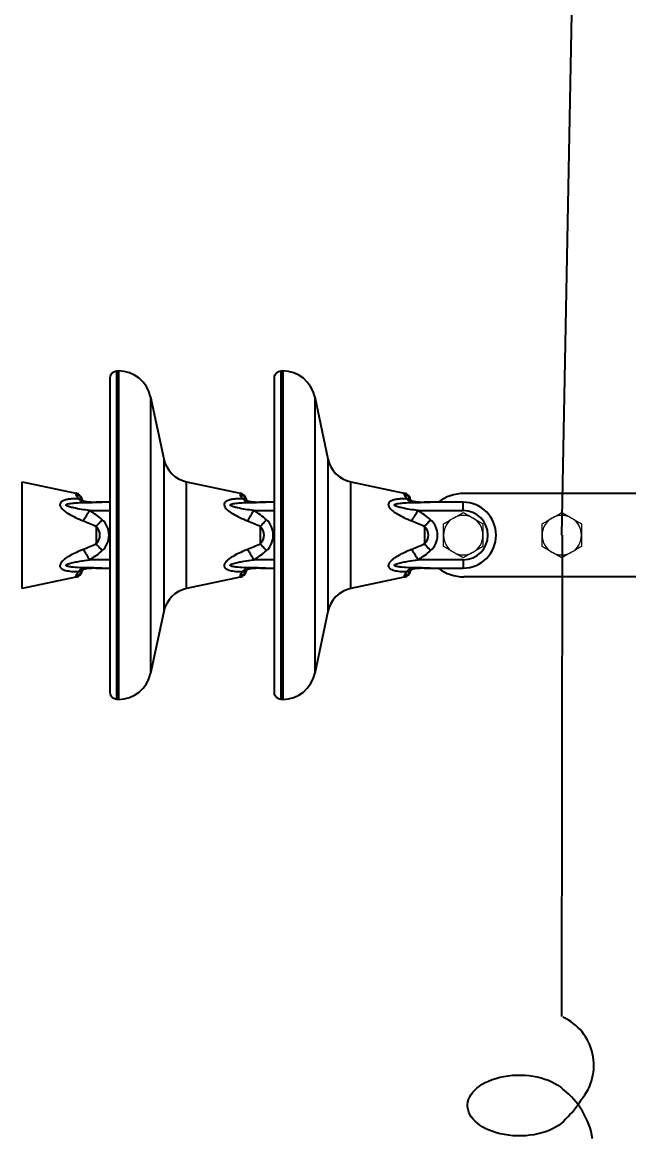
# Model space of a CAD drawing. Header units: millimetres. Extents: x -37020 to 35906, y -101 to 52234.
# Drawn here: x -52.318 to -51.948, y 399.594 to 400.274 of the extents above; entities that cross this region are included whole.
import ezdxf

# ---------------------------------------------------------------- set-up
doc = ezdxf.new("R2010")
doc.units = ezdxf.units.MM
doc.header["$PDMODE"] = 35
doc.header["$PDSIZE"] = 1
for name, color, linetype in [('GE-Cotas', 1, 'Continuous'), ('M0_EQUIPOS', 2, 'Continuous'), ('M2_PLBULONES', 2, 'Continuous')]:
    doc.layers.add(name, color=color, linetype=linetype)
doc.styles.add('Romans', font='romans.shx', dxfattribs={"width": 0.8})
doc.dimstyles.new('COTAS GENERAL', dxfattribs={"dimscale": 0.1, "dimtxt": 2.5, "dimasz": 2.5, "dimexe": 1, "dimexo": 1, "dimgap": 1.25, "dimtad": 1, "dimzin": 1, "dimdsep": 46, "dimtxsty": 'Romans', "dimcen": 1, "dimclrd": 2, "dimclre": 1, "dimclrt": 3, "dimaunit": 1, "dimadec": 3, "dimazin": 0, "dimtfac": 1, "dimtix": 1, "dimtmove": 0, "dimatfit": 0, "dimfxl": 1, "dimtolj": 1, "dimarcsym": 0})

# ---------------------------------------------------------------- blocks, each defined once
blk = doc.blocks.new('*D317')
at = {"layer": 'Defpoints', "color": 0, "transparency": 16777216}
for p in [(-55.75341, 400.21937), (-56.81508, 399.96187), (-51.29363, 394.16212)]:
    blk.add_point(p, dxfattribs=at)
at = {"layer": 'GE-Cotas', "color": 1, "lineweight": -2, "transparency": 16777216}
for p, q in [((-56.15341, 399.96187), (-55.95341, 400.21937)), ((-55.95341, 400.21937), (-54.98585, 400.21937)), ((-56.76508, 399.96187), (-56.15341, 399.96187))]:
    blk.add_line(p, q, dxfattribs=at)
at = {"layer": 'GE-Cotas', "color": 3, "linetype": 'Continuous', "transparency": 16777216, "insert": (-55.33838, 400.34437), "char_height": 0.125, "attachment_point": 5, "style": 'Romans'}
blk.add_mtext('\\A1;{\\Fsimplex|c0;+ ~}5800', dxfattribs=at)

msp = doc.modelspace()

# ---------------------------------------------------------------- linework, layer by layer
at = {"color": 4}
for p, q in [((-51.98898, 399.96187), (-51.98044, 400.40501)), ((-51.98898, 399.66865), (-51.98858, 399.96187))]:
    msp.add_line(p, q, dxfattribs=at)
for centre, radius, start, end in [((-52.00178, 399.63899), 0.03232, 319.5911, 65.48469), ((-52.00178, 399.63899), 0.03232, 319.5911, 65.48469), ((-52.01843, 399.58589), 0.04898, 9.93702, 51.79651), ((-52.01843, 399.58589), 0.04898, 9.93702, 51.79651), ((-52.02618, 399.64786), 0.05737, 313.52151, 328.67628), ((-52.02618, 399.64786), 0.05737, 313.52151, 328.67628)]:
    msp.add_arc(centre, radius, start, end, dxfattribs=at)
at = {"color": 4, "extrusion": (0, 0, -1)}
msp.add_ellipse((-52.01485, 399.61455), major_axis=(-0.0315, 0), ratio=0.588298, start_param=3.605341, end_param=8.865977, dxfattribs=at)
msp.add_ellipse((-52.01485, 399.61455), major_axis=(-0.0315, 0), ratio=0.588298, start_param=3.605341, end_param=8.865977, dxfattribs=at)
at = {"layer": 'M0_EQUIPOS', "color": 1}
for p, q in [((-52.2599, 400.06187), (-52.25898, 400.06187)), ((-52.25898, 400.06187), (-52.25898, 399.86187)), ((-52.1599, 400.06187), (-52.15898, 400.06187)), ((-52.15898, 400.06187), (-52.15898, 399.86187)), ((-52.23941, 400.04602), (-52.2314, 400.0083)), ((-52.23941, 400.04602), (-52.23941, 399.87771)), ((-52.13941, 400.04602), (-52.1314, 400.0083)), ((-52.13941, 400.04602), (-52.13941, 399.87771)), ((-52.2314, 400.0083), (-52.2314, 399.91543)), ((-52.1314, 400.0083), (-52.1314, 399.91543)), ((-52.31754, 399.99443), (-52.28493, 399.98749)), ((-52.31754, 399.9293), (-52.31754, 399.99443)), ((-52.21754, 399.99443), (-52.18493, 399.98749)), ((-52.21754, 399.9293), (-52.21754, 399.99443)), ((-52.11754, 399.99443), (-52.08493, 399.98749)), ((-52.11754, 399.9293), (-52.11754, 399.99443)), ((-52.28493, 399.98749), (-52.28493, 399.98688)), ((-52.18493, 399.98749), (-52.18493, 399.98688)), ((-52.08493, 399.98749), (-52.08493, 399.98688)), ((-51.81515, 399.98727), (-52.04858, 399.98727)), ((-52.27658, 399.97687), (-52.26398, 399.97687)), ((-52.27573, 399.98208), (-52.27355, 399.98198)), ((-52.27573, 399.98208), (-52.27573, 399.98203)), ((-52.27573, 399.98203), (-52.27355, 399.98196)), ((-52.27572, 399.98209), (-52.27355, 399.98198)), ((-52.27355, 399.98197), (-52.27355, 399.98196)), ((-52.27355, 399.98196), (-52.26916, 399.98187)), ((-52.27354, 399.98198), (-52.27269, 399.98194)), ((-52.26398, 399.98187), (-52.27271, 399.98187)), ((-52.17658, 399.97687), (-52.16398, 399.97687)), ((-52.17573, 399.98208), (-52.17355, 399.98198)), ((-52.17573, 399.98208), (-52.17573, 399.98203)), ((-52.17573, 399.98203), (-52.17355, 399.98196)), ((-52.17572, 399.98209), (-52.17355, 399.98198)), ((-52.17355, 399.98197), (-52.17355, 399.98196)), ((-52.17355, 399.98196), (-52.16916, 399.98187)), ((-52.17354, 399.98198), (-52.17269, 399.98194)), ((-52.16398, 399.98187), (-52.17271, 399.98187)), ((-52.07658, 399.97687), (-52.04898, 399.97687)), ((-52.07573, 399.98208), (-52.07355, 399.98198)), ((-52.07573, 399.98208), (-52.07573, 399.98203)), ((-52.07573, 399.98203), (-52.07355, 399.98196)), ((-52.07572, 399.98209), (-52.07355, 399.98198)), ((-52.07355, 399.98198), (-52.07269, 399.98194)), ((-52.07355, 399.98197), (-52.07355, 399.98196)), ((-52.07355, 399.98196), (-52.06916, 399.98187)), ((-52.07328, 399.98197), (-52.06962, 399.98187)), ((-52.04898, 399.98187), (-52.07271, 399.98187)), ((-52.04898, 399.97687), (-52.04898, 399.98187)), ((-52.2726, 399.9672), (-52.2726, 399.95654)), ((-52.1726, 399.9672), (-52.1726, 399.95654)), ((-52.0726, 399.9672), (-52.0726, 399.95654)), ((-52.26398, 399.94687), (-52.27658, 399.94687)), ((-52.16398, 399.94687), (-52.17658, 399.94687)), ((-52.04898, 399.94687), (-52.07658, 399.94687)), ((-52.04898, 399.94687), (-52.04898, 399.94187)), ((-52.28493, 399.93624), (-52.31754, 399.9293)), ((-52.28493, 399.93685), (-52.28493, 399.93624)), ((-52.27355, 399.94178), (-52.27573, 399.9417)), ((-52.27573, 399.9417), (-52.27573, 399.94166)), ((-52.26916, 399.94187), (-52.27355, 399.94178)), ((-52.27355, 399.94178), (-52.27355, 399.94176)), ((-52.27271, 399.94187), (-52.26398, 399.94187)), ((-52.18493, 399.93624), (-52.21754, 399.9293)), ((-52.18493, 399.93685), (-52.18493, 399.93624)), ((-52.17355, 399.94178), (-52.17573, 399.9417)), ((-52.17573, 399.9417), (-52.17573, 399.94166)), ((-52.16916, 399.94187), (-52.17355, 399.94178)), ((-52.17355, 399.94178), (-52.17355, 399.94176)), ((-52.17271, 399.94187), (-52.16398, 399.94187)), ((-52.08493, 399.93624), (-52.11754, 399.9293)), ((-52.08493, 399.93685), (-52.08493, 399.93624)), ((-52.07355, 399.94178), (-52.07573, 399.9417)), ((-52.07573, 399.9417), (-52.07573, 399.94166)), ((-52.06916, 399.94187), (-52.07355, 399.94178)), ((-52.07355, 399.94178), (-52.07355, 399.94176)), ((-52.07271, 399.94187), (-52.04898, 399.94187)), ((-51.81515, 399.93647), (-52.04858, 399.93647)), ((-52.2314, 399.91543), (-52.23941, 399.87771)), ((-52.1314, 399.91543), (-52.13941, 399.87771)), ((-52.25898, 399.86187), (-52.2599, 399.86187)), ((-52.15898, 399.86187), (-52.1599, 399.86187))]:
    msp.add_line(p, q, dxfattribs=at)
at = {"layer": 'M0_EQUIPOS', "color": 1, "flags": 128}
for points in [[(-52.28033, 399.97062), (-52.27989, 399.97136), (-52.27943, 399.97212), (-52.27897, 399.97289), (-52.2785, 399.97367), (-52.27803, 399.97446), (-52.27755, 399.97526), (-52.27707, 399.97606), (-52.27658, 399.97687)], [(-52.18033, 399.97062), (-52.17989, 399.97136), (-52.17943, 399.97212), (-52.17897, 399.97289), (-52.1785, 399.97367), (-52.17803, 399.97446), (-52.17755, 399.97526), (-52.17707, 399.97606), (-52.17658, 399.97687)], [(-52.08033, 399.97062), (-52.07989, 399.97136), (-52.07943, 399.97212), (-52.07897, 399.97289), (-52.0785, 399.97367), (-52.07802, 399.97446), (-52.07755, 399.97526), (-52.07707, 399.97606), (-52.07658, 399.97687)], [(-52.2726, 399.9672), (-52.27214, 399.96769), (-52.27168, 399.9682), (-52.27121, 399.9687), (-52.27074, 399.96921), (-52.27027, 399.96973), (-52.2698, 399.97024), (-52.26932, 399.97076), (-52.26885, 399.97128)], [(-52.1726, 399.9672), (-52.17214, 399.96769), (-52.17168, 399.9682), (-52.17121, 399.9687), (-52.17074, 399.96921), (-52.17027, 399.96973), (-52.1698, 399.97024), (-52.16932, 399.97076), (-52.16885, 399.97128)], [(-52.0726, 399.9672), (-52.07214, 399.96769), (-52.07168, 399.9682), (-52.07121, 399.9687), (-52.07074, 399.96921), (-52.07027, 399.96973), (-52.0698, 399.97024), (-52.06932, 399.97076), (-52.06885, 399.97128)], [(-52.2726, 399.95654), (-52.27214, 399.95604), (-52.27168, 399.95554), (-52.27121, 399.95503), (-52.27074, 399.95452), (-52.27027, 399.95401), (-52.2698, 399.95349), (-52.26932, 399.95297), (-52.26885, 399.95246)], [(-52.1726, 399.95654), (-52.17214, 399.95604), (-52.17168, 399.95554), (-52.17121, 399.95503), (-52.17074, 399.95452), (-52.17027, 399.95401), (-52.1698, 399.95349), (-52.16932, 399.95297), (-52.16885, 399.95246)], [(-52.0726, 399.95654), (-52.07214, 399.95604), (-52.07168, 399.95554), (-52.07121, 399.95503), (-52.07074, 399.95452), (-52.07027, 399.95401), (-52.0698, 399.95349), (-52.06932, 399.95297), (-52.06885, 399.95246)], [(-52.28033, 399.95312), (-52.27989, 399.95237), (-52.27943, 399.95162), (-52.27897, 399.95084), (-52.2785, 399.95006), (-52.27803, 399.94927), (-52.27755, 399.94847), (-52.27707, 399.94767), (-52.27658, 399.94687)], [(-52.18033, 399.95312), (-52.17989, 399.95237), (-52.17943, 399.95162), (-52.17897, 399.95084), (-52.1785, 399.95006), (-52.17803, 399.94927), (-52.17755, 399.94847), (-52.17707, 399.94767), (-52.17658, 399.94687)], [(-52.08033, 399.95312), (-52.07989, 399.95237), (-52.07943, 399.95162), (-52.07897, 399.95084), (-52.0785, 399.95006), (-52.07802, 399.94927), (-52.07755, 399.94847), (-52.07707, 399.94767), (-52.07658, 399.94687)]]:
    msp.add_lwpolyline(points, dxfattribs=at)
at = {"layer": 'M0_EQUIPOS', "color": 1}
for centre, radius, start, end in [((-52.25898, 400.04187), 0.02, 11.98678, 90), ((-52.15898, 400.04187), 0.02, 11.98678, 90), ((-52.2138, 400.01204), 0.018, 191.98678, 257.98441), ((-52.1138, 400.01204), 0.018, 191.98678, 257.98441), ((-52.28598, 399.9826), 0.005, 11.5672, 77.98441), ((-52.28592, 399.98201), 0.00497, 22.85986, 78.54146), ((-52.28302, 399.9809), 0.00318, 43.51267, 96.99366), ((-52.18598, 399.9826), 0.005, 11.5672, 77.98441), ((-52.18592, 399.98201), 0.00497, 22.85502, 78.5463), ((-52.18302, 399.9809), 0.00318, 43.51146, 96.98842), ((-52.08598, 399.9826), 0.005, 11.5672, 77.98441), ((-52.08592, 399.98201), 0.00497, 22.85251, 78.54135), ((-52.08302, 399.9809), 0.00318, 43.5041, 96.99579), ((-52.04858, 399.96187), 0.0254, 90, 128.05666), ((-52.27272, 399.98581), 0.00395, 257.89461, 270.13496), ((-52.17272, 399.98581), 0.00394, 257.88564, 270.13716), ((-52.07272, 399.98581), 0.00394, 257.88564, 270.13716), ((-52.04898, 399.96187), 0.02, 270, 90), ((-52.04898, 399.96187), 0.015, 270, 90), ((-52.27749, 399.96187), 0.01278, 312.56249, 47.43751), ((-52.17749, 399.96187), 0.01278, 312.56249, 47.43751), ((-52.07749, 399.96187), 0.01278, 312.56249, 47.43751), ((-52.27749, 399.96187), 0.00724, 312.56249, 47.43751), ((-52.17749, 399.96187), 0.00724, 312.56249, 47.43751), ((-52.07749, 399.96187), 0.00724, 312.56249, 47.43751), ((-52.28598, 399.94113), 0.005, 282.01559, 347.66186), ((-52.28592, 399.94172), 0.00497, 281.43523, 337.73844), ((-52.28302, 399.94283), 0.00318, 262.94325, 316.46841), ((-52.2727, 399.93777), 0.0041, 90.09155, 101.87887), ((-52.18598, 399.94113), 0.005, 282.01559, 347.66186), ((-52.18592, 399.94172), 0.00497, 281.44375, 337.72249), ((-52.18302, 399.94283), 0.00318, 262.94846, 316.46964), ((-52.1727, 399.93778), 0.00409, 90.08939, 101.88781), ((-52.08598, 399.94113), 0.005, 282.01559, 347.66186), ((-52.08592, 399.94172), 0.00497, 281.44869, 337.72498), ((-52.08302, 399.94283), 0.00318, 262.94111, 316.47699), ((-52.0727, 399.93778), 0.00409, 90.08939, 101.88781), ((-52.04858, 399.96187), 0.0254, 231.94334, 270), ((-52.2138, 399.9117), 0.018, 102.01559, 168.01322), ((-52.1138, 399.9117), 0.018, 102.01559, 168.01322), ((-52.25898, 399.88187), 0.02, 270, 348.01322), ((-52.15898, 399.88187), 0.02, 270, 348.01322)]:
    msp.add_arc(centre, radius, start, end, dxfattribs=at)
for points, knots in [([(-52.26397, 400.05789), (-52.26391, 400.05837), (-52.26379, 400.05937), (-52.26304, 400.06048), (-52.26221, 400.06119), (-52.26125, 400.06172), (-52.26044, 400.06181), (-52.2599, 400.06187)], [0, 0, 0, 0, 0.225819, 0.480962, 0.61455, 0.747712, 1, 1, 1, 1]), ([(-52.2599, 399.96187), (-52.2599, 399.96514), (-52.2599, 399.97169), (-52.2599, 399.98141), (-52.2599, 399.99094), (-52.2599, 400.0002), (-52.2599, 400.00908), (-52.2599, 400.01751), (-52.2599, 400.02541), (-52.2599, 400.03269), (-52.2599, 400.03929), (-52.2599, 400.04515), (-52.2599, 400.0502), (-52.2599, 400.0544), (-52.2599, 400.05772), (-52.2599, 400.06009), (-52.2599, 400.06159), (-52.2599, 400.06178), (-52.2599, 400.06187)], [0, 0, 0, 0, 0.062501, 0.125002, 0.187502, 0.249998, 0.312502, 0.375001, 0.4375, 0.500002, 0.5625, 0.625, 0.687499, 0.75, 0.812501, 0.875, 0.9375, 1, 1, 1, 1]), ([(-52.16397, 400.05789), (-52.16391, 400.05837), (-52.16379, 400.05937), (-52.16304, 400.06048), (-52.16221, 400.06119), (-52.16125, 400.06172), (-52.16044, 400.06181), (-52.1599, 400.06187)], [0, 0, 0, 0, 0.225819, 0.480962, 0.61455, 0.747712, 1, 1, 1, 1]), ([(-52.1599, 399.96187), (-52.1599, 399.96514), (-52.1599, 399.97169), (-52.1599, 399.98141), (-52.1599, 399.99094), (-52.1599, 400.0002), (-52.1599, 400.00908), (-52.1599, 400.01751), (-52.1599, 400.02541), (-52.1599, 400.03269), (-52.1599, 400.03929), (-52.1599, 400.04515), (-52.1599, 400.0502), (-52.1599, 400.0544), (-52.1599, 400.05772), (-52.1599, 400.06009), (-52.1599, 400.06159), (-52.1599, 400.06178), (-52.1599, 400.06187)], [0, 0, 0, 0, 0.062501, 0.125002, 0.187502, 0.249998, 0.312502, 0.375001, 0.4375, 0.500002, 0.5625, 0.625, 0.687499, 0.75, 0.812501, 0.875, 0.9375, 1, 1, 1, 1]), ([(-52.26397, 399.86584), (-52.26397, 399.8659), (-52.26397, 399.86602), (-52.26398, 399.86677), (-52.26398, 399.86779), (-52.26398, 399.86898), (-52.26398, 399.87028), (-52.26398, 399.87168), (-52.26398, 399.87321), (-52.26398, 399.87486), (-52.26398, 399.87775), (-52.26398, 399.88235), (-52.26398, 399.8893), (-52.26398, 399.89727), (-52.26398, 399.90616), (-52.26398, 399.91583), (-52.26398, 399.92614), (-52.26398, 399.93696), (-52.26398, 399.94813), (-52.26398, 399.95949), (-52.26398, 399.97088), (-52.26398, 399.98215), (-52.26398, 399.99313), (-52.26398, 400.00367), (-52.26398, 400.01363), (-52.26398, 400.02209), (-52.26398, 400.02915), (-52.26398, 400.03497), (-52.26398, 400.04013), (-52.26398, 400.04384), (-52.26398, 400.04638), (-52.26398, 400.04817), (-52.26398, 400.05005), (-52.26398, 400.05192), (-52.26398, 400.05371), (-52.26398, 400.05531), (-52.26397, 400.05667), (-52.26397, 400.05767), (-52.26397, 400.05782), (-52.26397, 400.05789)], [0, 0, 0, 0, 0.024016, 0.045698, 0.06504, 0.082041, 0.096699, 0.11173, 0.125156, 0.138769, 0.152574, 0.190147, 0.227898, 0.26563, 0.303377, 0.341131, 0.378865, 0.416606, 0.454362, 0.492102, 0.529836, 0.567591, 0.60534, 0.64307, 0.680819, 0.718572, 0.746883, 0.77519, 0.803453, 0.830291, 0.842957, 0.855124, 0.86929, 0.88744, 0.904839, 0.924797, 0.947314, 0.972383, 1, 1, 1, 1]), ([(-52.16397, 399.86584), (-52.16397, 399.8659), (-52.16398, 399.86602), (-52.16397, 399.86677), (-52.16398, 399.86779), (-52.16398, 399.86898), (-52.16398, 399.87028), (-52.16398, 399.87168), (-52.16398, 399.87321), (-52.16398, 399.87486), (-52.16398, 399.87775), (-52.16398, 399.88235), (-52.16398, 399.8893), (-52.16398, 399.89727), (-52.16398, 399.90616), (-52.16398, 399.91583), (-52.16398, 399.92614), (-52.16398, 399.93696), (-52.16398, 399.94813), (-52.16398, 399.95949), (-52.16398, 399.97088), (-52.16398, 399.98215), (-52.16398, 399.99313), (-52.16398, 400.00367), (-52.16398, 400.01363), (-52.16398, 400.02209), (-52.16398, 400.02915), (-52.16398, 400.03497), (-52.16398, 400.04013), (-52.16398, 400.04384), (-52.16398, 400.04638), (-52.16398, 400.04817), (-52.16398, 400.05005), (-52.16398, 400.05192), (-52.16398, 400.05371), (-52.16398, 400.05531), (-52.16397, 400.05667), (-52.16398, 400.05767), (-52.16397, 400.05782), (-52.16397, 400.05789)], [0, 0, 0, 0, 0.024016, 0.045698, 0.06504, 0.082041, 0.096699, 0.11173, 0.125156, 0.138769, 0.152574, 0.190147, 0.227898, 0.26563, 0.303377, 0.341131, 0.378865, 0.416606, 0.454362, 0.492102, 0.529836, 0.567591, 0.60534, 0.64307, 0.680819, 0.718572, 0.746883, 0.77519, 0.803453, 0.830291, 0.842957, 0.855124, 0.86929, 0.88744, 0.904839, 0.924797, 0.947314, 0.972383, 1, 1, 1, 1]), ([(-52.28341, 399.98406), (-52.28479, 399.98404), (-52.28702, 399.98401), (-52.28995, 399.98366), (-52.29187, 399.98319), (-52.29325, 399.98257), (-52.29413, 399.98192), (-52.29456, 399.98121), (-52.29468, 399.98045), (-52.29457, 399.97978), (-52.29403, 399.97865), (-52.29322, 399.97774), (-52.29168, 399.97637), (-52.28918, 399.97465), (-52.28512, 399.97252), (-52.28193, 399.97125), (-52.28033, 399.97062)], [0, 0, 0, 0, 0.134133, 0.217003, 0.299606, 0.343771, 0.387728, 0.429919, 0.446772, 0.483543, 0.505145, 0.577859, 0.594538, 0.694985, 0.847275, 1, 1, 1, 1]), ([(-52.28493, 399.98688), (-52.28484, 399.98651), (-52.28468, 399.98583), (-52.2838, 399.98461), (-52.28341, 399.98406)], [0, 0, 0, 0, 0.547145, 1, 1, 1, 1]), ([(-52.28341, 399.98406), (-52.28305, 399.98372), (-52.28233, 399.98305), (-52.28044, 399.98242), (-52.27816, 399.98213), (-52.27652, 399.98206), (-52.27573, 399.98203)], [0, 0, 0, 0, 0.230049, 0.460726, 0.73656, 1, 1, 1, 1]), ([(-52.28139, 399.98392), (-52.28139, 399.98392), (-52.28141, 399.98395), (-52.2813, 399.98378), (-52.28107, 399.9835), (-52.28082, 399.98322), (-52.28071, 399.98309)], [0, 0, 0, 0, 0.07203, 0.366056, 0.713225, 1, 1, 1, 1]), ([(-52.18341, 399.98406), (-52.18479, 399.98404), (-52.18702, 399.98401), (-52.18995, 399.98366), (-52.19187, 399.98319), (-52.19325, 399.98257), (-52.19413, 399.98192), (-52.19456, 399.98121), (-52.19469, 399.98045), (-52.19457, 399.97978), (-52.19403, 399.97865), (-52.19322, 399.97774), (-52.19168, 399.97637), (-52.18918, 399.97465), (-52.18512, 399.97252), (-52.18193, 399.97125), (-52.18033, 399.97062)], [0, 0, 0, 0, 0.134143, 0.216999, 0.299612, 0.343776, 0.387732, 0.429922, 0.446774, 0.483547, 0.505143, 0.577856, 0.594535, 0.694979, 0.847278, 1, 1, 1, 1]), ([(-52.18493, 399.98688), (-52.18484, 399.98651), (-52.18468, 399.98583), (-52.1838, 399.98461), (-52.18341, 399.98406)], [0, 0, 0, 0, 0.547149, 1, 1, 1, 1]), ([(-52.18341, 399.98406), (-52.18305, 399.98372), (-52.18233, 399.98305), (-52.18044, 399.98242), (-52.17816, 399.98213), (-52.17652, 399.98206), (-52.17573, 399.98203)], [0, 0, 0, 0, 0.230026, 0.46071, 0.736552, 1, 1, 1, 1]), ([(-52.18139, 399.98392), (-52.18139, 399.98392), (-52.18141, 399.98395), (-52.1813, 399.98378), (-52.18107, 399.9835), (-52.18082, 399.98322), (-52.18071, 399.98309)], [0, 0, 0, 0, 0.072026, 0.366034, 0.713183, 1, 1, 1, 1]), ([(-52.08341, 399.98406), (-52.08479, 399.98404), (-52.08702, 399.98401), (-52.08995, 399.98366), (-52.09187, 399.98319), (-52.09325, 399.98257), (-52.09413, 399.98192), (-52.09456, 399.98121), (-52.09469, 399.98045), (-52.09457, 399.97978), (-52.09403, 399.97865), (-52.09322, 399.97774), (-52.09168, 399.97637), (-52.08918, 399.97465), (-52.08512, 399.97252), (-52.08193, 399.97125), (-52.08033, 399.97062)], [0, 0, 0, 0, 0.134131, 0.216999, 0.299612, 0.343776, 0.387732, 0.429923, 0.446775, 0.483548, 0.505144, 0.577857, 0.594546, 0.69499, 0.847278, 1, 1, 1, 1]), ([(-52.08493, 399.98688), (-52.08484, 399.98651), (-52.08468, 399.98583), (-52.0838, 399.98461), (-52.08341, 399.98406)], [0, 0, 0, 0, 0.547145, 1, 1, 1, 1]), ([(-52.08341, 399.98406), (-52.08305, 399.98372), (-52.08233, 399.98305), (-52.08044, 399.98242), (-52.07816, 399.98213), (-52.07652, 399.98206), (-52.07573, 399.98203)], [0, 0, 0, 0, 0.230014, 0.460686, 0.736514, 1, 1, 1, 1]), ([(-52.08139, 399.98392), (-52.08139, 399.98392), (-52.08141, 399.98395), (-52.0813, 399.98378), (-52.08107, 399.9835), (-52.08082, 399.98322), (-52.08071, 399.98309)], [0, 0, 0, 0, 0.072026, 0.366034, 0.713183, 1, 1, 1, 1]), ([(-52.27658, 399.97687), (-52.27824, 399.97709), (-52.28154, 399.97755), (-52.28565, 399.97827), (-52.28849, 399.97895), (-52.28985, 399.97941), (-52.29048, 399.97972), (-52.29076, 399.97994), (-52.29088, 399.9801), (-52.29091, 399.98025), (-52.29087, 399.98038), (-52.29072, 399.98055), (-52.29014, 399.98086), (-52.28838, 399.98125), (-52.2855, 399.98154), (-52.28005, 399.98183), (-52.27577, 399.98185), (-52.27271, 399.98187)], [0, 0, 0, 0, 0.146867, 0.294044, 0.367543, 0.404333, 0.422761, 0.430635, 0.43858, 0.443363, 0.448136, 0.454927, 0.467691, 0.512504, 0.620085, 0.728859, 1, 1, 1, 1]), ([(-52.28071, 399.9831), (-52.28069, 399.98307), (-52.28064, 399.98302), (-52.28038, 399.98285), (-52.27991, 399.98265), (-52.27916, 399.98244), (-52.27814, 399.98227), (-52.27696, 399.98215), (-52.27613, 399.9821), (-52.27572, 399.98208)], [0, 0, 0, 0, 0.157037, 0.29241, 0.409975, 0.539982, 0.685554, 0.845059, 1, 1, 1, 1]), ([(-52.26885, 399.97128), (-52.27006, 399.9723), (-52.2725, 399.97435), (-52.27522, 399.97603), (-52.27658, 399.97687)], [0, 0, 0, 0, 0.497098, 1, 1, 1, 1]), ([(-52.17658, 399.97687), (-52.17824, 399.97709), (-52.18154, 399.97755), (-52.18565, 399.97827), (-52.18849, 399.97895), (-52.18985, 399.97941), (-52.19048, 399.97972), (-52.19076, 399.97994), (-52.19088, 399.9801), (-52.19091, 399.98025), (-52.19087, 399.98038), (-52.19072, 399.98055), (-52.19014, 399.98086), (-52.18838, 399.98125), (-52.1855, 399.98154), (-52.18005, 399.98183), (-52.17577, 399.98185), (-52.17271, 399.98187)], [0, 0, 0, 0, 0.146869, 0.294047, 0.367547, 0.404338, 0.422754, 0.430628, 0.438573, 0.443358, 0.448131, 0.454922, 0.467687, 0.512513, 0.620081, 0.728856, 1, 1, 1, 1]), ([(-52.18071, 399.9831), (-52.18069, 399.98307), (-52.18064, 399.98302), (-52.18038, 399.98285), (-52.17991, 399.98265), (-52.17916, 399.98244), (-52.17814, 399.98227), (-52.17696, 399.98215), (-52.17613, 399.9821), (-52.17572, 399.98208)], [0, 0, 0, 0, 0.157038, 0.292413, 0.409979, 0.54003, 0.685551, 0.845058, 1, 1, 1, 1]), ([(-52.16885, 399.97128), (-52.17006, 399.9723), (-52.1725, 399.97435), (-52.17522, 399.97603), (-52.17658, 399.97687)], [0, 0, 0, 0, 0.497098, 1, 1, 1, 1]), ([(-52.07658, 399.97687), (-52.07824, 399.97709), (-52.08154, 399.97755), (-52.08565, 399.97827), (-52.08849, 399.97895), (-52.08985, 399.97941), (-52.09048, 399.97972), (-52.09076, 399.97994), (-52.09088, 399.9801), (-52.09091, 399.98025), (-52.09087, 399.98038), (-52.09072, 399.98055), (-52.09014, 399.98086), (-52.08838, 399.98125), (-52.0855, 399.98154), (-52.08005, 399.98183), (-52.07577, 399.98185), (-52.07271, 399.98187)], [0, 0, 0, 0, 0.146855, 0.294048, 0.367534, 0.404325, 0.422753, 0.430626, 0.438572, 0.443357, 0.44813, 0.454921, 0.467686, 0.512512, 0.62008, 0.728855, 1, 1, 1, 1]), ([(-52.08071, 399.9831), (-52.08069, 399.98307), (-52.08064, 399.98302), (-52.08038, 399.98285), (-52.07991, 399.98265), (-52.07916, 399.98244), (-52.07814, 399.98227), (-52.07696, 399.98215), (-52.07613, 399.9821), (-52.07572, 399.98208)], [0, 0, 0, 0, 0.157039, 0.292415, 0.409982, 0.540033, 0.685607, 0.845057, 1, 1, 1, 1]), ([(-52.06885, 399.97128), (-52.07006, 399.9723), (-52.0725, 399.97435), (-52.07522, 399.97603), (-52.07658, 399.97687)], [0, 0, 0, 0, 0.497098, 1, 1, 1, 1]), ([(-52.28033, 399.97062), (-52.27902, 399.97011), (-52.27639, 399.96909), (-52.27386, 399.96783), (-52.2726, 399.9672)], [0, 0, 0, 0, 0.499236, 1, 1, 1, 1]), ([(-52.18033, 399.97062), (-52.17902, 399.97011), (-52.17639, 399.96909), (-52.17386, 399.96783), (-52.1726, 399.9672)], [0, 0, 0, 0, 0.499185, 1, 1, 1, 1]), ([(-52.08033, 399.97062), (-52.07902, 399.97011), (-52.07639, 399.96909), (-52.07386, 399.96783), (-52.0726, 399.9672)], [0, 0, 0, 0, 0.499185, 1, 1, 1, 1]), ([(-52.2726, 399.95654), (-52.27385, 399.95591), (-52.27638, 399.95465), (-52.27901, 399.95363), (-52.28033, 399.95312)], [0, 0, 0, 0, 0.498718, 1, 1, 1, 1]), ([(-52.2599, 399.86187), (-52.2599, 399.86196), (-52.2599, 399.86215), (-52.2599, 399.86364), (-52.2599, 399.86602), (-52.2599, 399.86933), (-52.2599, 399.87353), (-52.2599, 399.87859), (-52.2599, 399.88444), (-52.2599, 399.89104), (-52.2599, 399.89833), (-52.2599, 399.90622), (-52.2599, 399.91465), (-52.2599, 399.92354), (-52.2599, 399.93279), (-52.2599, 399.94233), (-52.2599, 399.95205), (-52.2599, 399.9586), (-52.2599, 399.96187)], [0, 0, 0, 0, 0.0625, 0.125, 0.187501, 0.25, 0.312501, 0.375, 0.4375, 0.500002, 0.5625, 0.624999, 0.687503, 0.750001, 0.812503, 0.874998, 0.937499, 1, 1, 1, 1]), ([(-52.1726, 399.95654), (-52.17385, 399.95591), (-52.17638, 399.95465), (-52.17901, 399.95363), (-52.18033, 399.95312)], [0, 0, 0, 0, 0.498769, 1, 1, 1, 1]), ([(-52.1599, 399.86187), (-52.1599, 399.86196), (-52.1599, 399.86215), (-52.1599, 399.86364), (-52.1599, 399.86602), (-52.1599, 399.86933), (-52.1599, 399.87353), (-52.1599, 399.87859), (-52.1599, 399.88444), (-52.1599, 399.89104), (-52.1599, 399.89833), (-52.1599, 399.90622), (-52.1599, 399.91465), (-52.1599, 399.92354), (-52.1599, 399.93279), (-52.1599, 399.94233), (-52.1599, 399.95205), (-52.1599, 399.9586), (-52.1599, 399.96187)], [0, 0, 0, 0, 0.0625, 0.125, 0.187501, 0.25, 0.312501, 0.375, 0.4375, 0.500002, 0.5625, 0.624999, 0.687503, 0.750001, 0.812503, 0.874998, 0.937499, 1, 1, 1, 1]), ([(-52.0726, 399.95654), (-52.07385, 399.95591), (-52.07638, 399.95465), (-52.07901, 399.95363), (-52.08033, 399.95312)], [0, 0, 0, 0, 0.498769, 1, 1, 1, 1]), ([(-52.28033, 399.95312), (-52.28106, 399.95283), (-52.28311, 399.95203), (-52.28644, 399.95055), (-52.28954, 399.94883), (-52.29182, 399.94725), (-52.29333, 399.94593), (-52.29436, 399.94458), (-52.29468, 399.9435), (-52.29462, 399.94264), (-52.29428, 399.94204), (-52.29359, 399.94138), (-52.29262, 399.94083), (-52.2906, 399.94019), (-52.28753, 399.93973), (-52.28485, 399.9397), (-52.28341, 399.93968)], [0, 0, 0, 0, 0.069444, 0.19623, 0.32271, 0.383481, 0.443986, 0.506113, 0.543534, 0.566286, 0.610448, 0.628794, 0.683451, 0.738432, 0.859932, 1, 1, 1, 1]), ([(-52.27658, 399.94687), (-52.27523, 399.9477), (-52.27251, 399.94937), (-52.27007, 399.95143), (-52.26885, 399.95246)], [0, 0, 0, 0, 0.497897, 1, 1, 1, 1]), ([(-52.18033, 399.95312), (-52.18106, 399.95283), (-52.18311, 399.95203), (-52.18644, 399.95055), (-52.18954, 399.94883), (-52.19182, 399.94725), (-52.19333, 399.94593), (-52.19436, 399.94458), (-52.19468, 399.9435), (-52.19461, 399.94264), (-52.19428, 399.94204), (-52.19359, 399.94138), (-52.19262, 399.94083), (-52.1906, 399.94019), (-52.18753, 399.93973), (-52.18485, 399.9397), (-52.18341, 399.93968)], [0, 0, 0, 0, 0.069455, 0.196239, 0.322716, 0.383486, 0.44399, 0.506115, 0.543535, 0.566287, 0.610444, 0.62879, 0.683445, 0.738425, 0.859922, 1, 1, 1, 1]), ([(-52.17658, 399.94687), (-52.17523, 399.9477), (-52.17251, 399.94937), (-52.17007, 399.95143), (-52.16885, 399.95246)], [0, 0, 0, 0, 0.497897, 1, 1, 1, 1]), ([(-52.08033, 399.95312), (-52.08106, 399.95283), (-52.08311, 399.95203), (-52.08644, 399.95055), (-52.08954, 399.94883), (-52.09182, 399.94725), (-52.09333, 399.94593), (-52.09436, 399.94458), (-52.09468, 399.9435), (-52.09461, 399.94264), (-52.09428, 399.94204), (-52.09359, 399.94138), (-52.09262, 399.94083), (-52.0906, 399.94019), (-52.08753, 399.93973), (-52.08485, 399.9397), (-52.08341, 399.93968)], [0, 0, 0, 0, 0.069456, 0.19624, 0.322717, 0.383476, 0.443991, 0.506117, 0.543534, 0.566285, 0.610442, 0.628788, 0.683444, 0.738423, 0.859922, 1, 1, 1, 1]), ([(-52.07658, 399.94687), (-52.07523, 399.9477), (-52.07251, 399.94937), (-52.07007, 399.95143), (-52.06885, 399.95246)], [0, 0, 0, 0, 0.497897, 1, 1, 1, 1]), ([(-52.27271, 399.94187), (-52.27602, 399.94189), (-52.281, 399.94191), (-52.28672, 399.94229), (-52.28932, 399.94266), (-52.29039, 399.94301), (-52.29073, 399.94319), (-52.29088, 399.94339), (-52.29091, 399.94352), (-52.29086, 399.94367), (-52.2907, 399.94386), (-52.29009, 399.94425), (-52.2884, 399.94482), (-52.28578, 399.94543), (-52.28166, 399.94617), (-52.27858, 399.94659), (-52.27658, 399.94687)], [0, 0, 0, 0, 0.293834, 0.440814, 0.514447, 0.530752, 0.547217, 0.552657, 0.558173, 0.563008, 0.56997, 0.583331, 0.631384, 0.726338, 0.822152, 1, 1, 1, 1]), ([(-52.17271, 399.94187), (-52.17602, 399.94189), (-52.181, 399.94191), (-52.18672, 399.94229), (-52.18932, 399.94266), (-52.19039, 399.94301), (-52.19073, 399.94319), (-52.19088, 399.94339), (-52.19091, 399.94352), (-52.19086, 399.94367), (-52.1907, 399.94386), (-52.19009, 399.94425), (-52.1884, 399.94482), (-52.18578, 399.94543), (-52.18166, 399.94617), (-52.17858, 399.94659), (-52.17658, 399.94687)], [0, 0, 0, 0, 0.293836, 0.440817, 0.51445, 0.530742, 0.547208, 0.552655, 0.558171, 0.563005, 0.569967, 0.583329, 0.631381, 0.726336, 0.822151, 1, 1, 1, 1]), ([(-52.07271, 399.94187), (-52.07602, 399.94189), (-52.081, 399.94191), (-52.08672, 399.94229), (-52.08932, 399.94266), (-52.09039, 399.94301), (-52.09073, 399.94319), (-52.09088, 399.94339), (-52.09091, 399.94352), (-52.09086, 399.94367), (-52.0907, 399.94386), (-52.09009, 399.94425), (-52.0884, 399.94482), (-52.08578, 399.94543), (-52.08166, 399.94617), (-52.07858, 399.94659), (-52.07658, 399.94687)], [0, 0, 0, 0, 0.293837, 0.440818, 0.514451, 0.530744, 0.54721, 0.552656, 0.558173, 0.563007, 0.569977, 0.583327, 0.63138, 0.726335, 0.82215, 1, 1, 1, 1]), ([(-52.28341, 399.93968), (-52.2838, 399.93913), (-52.28468, 399.9379), (-52.28484, 399.93722), (-52.28493, 399.93685)], [0, 0, 0, 0, 0.452887, 1, 1, 1, 1]), ([(-52.27573, 399.9417), (-52.27672, 399.94166), (-52.27849, 399.94159), (-52.28094, 399.9412), (-52.28256, 399.94053), (-52.28318, 399.93991), (-52.28341, 399.93968)], [0, 0, 0, 0, 0.326799, 0.58344, 0.841924, 1, 1, 1, 1]), ([(-52.28072, 399.94064), (-52.28086, 399.94048), (-52.28113, 399.94017), (-52.28136, 399.93986), (-52.28138, 399.93982), (-52.28139, 399.93981)], [0, 0, 0, 0, 0.376665, 0.729249, 1, 1, 1, 1]), ([(-52.27573, 399.94165), (-52.27579, 399.94165), (-52.27633, 399.94163), (-52.27726, 399.94156), (-52.27846, 399.94142), (-52.27942, 399.94124), (-52.28013, 399.94101), (-52.28049, 399.94083), (-52.28068, 399.94069), (-52.2807, 399.94065), (-52.28071, 399.94064)], [0, 0, 0, 0, 0.025849, 0.202342, 0.354384, 0.500139, 0.6361, 0.761281, 0.894587, 1, 1, 1, 1]), ([(-52.27355, 399.94176), (-52.27405, 399.94174), (-52.27478, 399.94171), (-52.27551, 399.94166), (-52.27572, 399.94165)], [0, 0, 0, 0, 0.700487, 1, 1, 1, 1]), ([(-52.26917, 399.94186), (-52.26954, 399.94186), (-52.271, 399.94187), (-52.27246, 399.94179), (-52.27354, 399.94173)], [0, 0, 0, 0, 0.255946, 1, 1, 1, 1]), ([(-52.18341, 399.93968), (-52.1838, 399.93913), (-52.18468, 399.9379), (-52.18484, 399.93722), (-52.18493, 399.93685)], [0, 0, 0, 0, 0.452884, 1, 1, 1, 1]), ([(-52.17573, 399.9417), (-52.17672, 399.94166), (-52.17849, 399.94159), (-52.18094, 399.9412), (-52.18256, 399.94053), (-52.18318, 399.93991), (-52.18341, 399.93968)], [0, 0, 0, 0, 0.326811, 0.583412, 0.841945, 1, 1, 1, 1]), ([(-52.18072, 399.94064), (-52.18086, 399.94048), (-52.18113, 399.94017), (-52.18136, 399.93986), (-52.18138, 399.93982), (-52.18139, 399.93981)], [0, 0, 0, 0, 0.376665, 0.729249, 1, 1, 1, 1]), ([(-52.17573, 399.94165), (-52.17579, 399.94165), (-52.17633, 399.94163), (-52.17726, 399.94156), (-52.17846, 399.94142), (-52.17942, 399.94124), (-52.18013, 399.94101), (-52.18049, 399.94083), (-52.18068, 399.94069), (-52.1807, 399.94065), (-52.18071, 399.94064)], [0, 0, 0, 0, 0.025849, 0.202344, 0.354388, 0.500095, 0.636096, 0.761278, 0.894586, 1, 1, 1, 1]), ([(-52.17355, 399.94176), (-52.17405, 399.94174), (-52.17478, 399.94171), (-52.17551, 399.94166), (-52.17572, 399.94165)], [0, 0, 0, 0, 0.700334, 1, 1, 1, 1]), ([(-52.16917, 399.94186), (-52.16954, 399.94186), (-52.171, 399.94187), (-52.17246, 399.94179), (-52.17354, 399.94173)], [0, 0, 0, 0, 0.255946, 1, 1, 1, 1]), ([(-52.08341, 399.93968), (-52.0838, 399.93913), (-52.08468, 399.9379), (-52.08484, 399.93722), (-52.08493, 399.93685)], [0, 0, 0, 0, 0.452887, 1, 1, 1, 1]), ([(-52.07573, 399.9417), (-52.07672, 399.94166), (-52.07849, 399.94159), (-52.08094, 399.9412), (-52.08256, 399.94053), (-52.08318, 399.93991), (-52.08341, 399.93968)], [0, 0, 0, 0, 0.326847, 0.583434, 0.841954, 1, 1, 1, 1]), ([(-52.08072, 399.94064), (-52.08086, 399.94048), (-52.08113, 399.94017), (-52.08136, 399.93986), (-52.08138, 399.93982), (-52.08139, 399.93981)], [0, 0, 0, 0, 0.376678, 0.729239, 1, 1, 1, 1]), ([(-52.07573, 399.94165), (-52.07579, 399.94165), (-52.07633, 399.94163), (-52.07726, 399.94156), (-52.07845, 399.94142), (-52.07942, 399.94124), (-52.08013, 399.94101), (-52.08049, 399.94083), (-52.08068, 399.94069), (-52.0807, 399.94065), (-52.08071, 399.94064)], [0, 0, 0, 0, 0.02585, 0.202288, 0.354335, 0.500094, 0.636098, 0.761281, 0.89458, 1, 1, 1, 1]), ([(-52.07355, 399.94176), (-52.07405, 399.94174), (-52.07478, 399.94171), (-52.07551, 399.94166), (-52.07572, 399.94165)], [0, 0, 0, 0, 0.700334, 1, 1, 1, 1]), ([(-52.06917, 399.94186), (-52.06954, 399.94186), (-52.071, 399.94187), (-52.07246, 399.94179), (-52.07354, 399.94173)], [0, 0, 0, 0, 0.255946, 1, 1, 1, 1]), ([(-52.2599, 399.86187), (-52.26044, 399.86193), (-52.26125, 399.86202), (-52.26221, 399.86255), (-52.26304, 399.86325), (-52.26379, 399.86436), (-52.26391, 399.86537), (-52.26397, 399.86584)], [0, 0, 0, 0, 0.2523192, 0.3854252, 0.5191279, 0.7743023, 1, 1, 1, 1]), ([(-52.1599, 399.86187), (-52.16044, 399.86193), (-52.16125, 399.86202), (-52.16221, 399.86255), (-52.16304, 399.86325), (-52.16379, 399.86436), (-52.16391, 399.86537), (-52.16397, 399.86584)], [0, 0, 0, 0, 0.2523192, 0.3854252, 0.5191279, 0.7743023, 1, 1, 1, 1])]:
    msp.add_open_spline(points, degree=3, knots=knots, dxfattribs=at)
at = {"layer": 'M2_PLBULONES', "color": 1, "linetype": 'Continuous', "lineweight": 15}
for centre, start, end in [((-52.04898, 399.96187), 120, 180), ((-52.04898, 399.96187), 60, 120), ((-52.04898, 399.96187), 0, 60), ((-51.98898, 399.96187), 120, 180), ((-51.98898, 399.96187), 60, 120), ((-51.98898, 399.96187), 0, 60), ((-52.04898, 399.96187), 180, 240), ((-52.04898, 399.96187), 300, 0), ((-51.98898, 399.96187), 180, 240), ((-51.98898, 399.96187), 300, 0), ((-52.04898, 399.96187), 240, 300), ((-51.98898, 399.96187), 240, 300)]:
    msp.add_arc(centre, 0.012, start, end, dxfattribs=at)
for points, knots in [([(-52.06098, 399.9688), (-52.06, 399.96936), (-52.05803, 399.97049), (-52.056, 399.97167), (-52.05498, 399.97226)], [0, 0, 0, 0, 0.495444, 1, 1, 1, 1]), ([(-52.05498, 399.97226), (-52.05483, 399.97234), (-52.05376, 399.97297), (-52.05172, 399.97414), (-52.0499, 399.97519), (-52.04898, 399.97572)], [0, 0, 0, 0, 0.0701457, 0.5308136, 1, 1, 1, 1]), ([(-52.04898, 399.97572), (-52.048, 399.97516), (-52.04603, 399.97403), (-52.044, 399.97285), (-52.04298, 399.97226)], [0, 0, 0, 0, 0.495477, 1, 1, 1, 1]), ([(-52.04298, 399.97226), (-52.04283, 399.97218), (-52.04176, 399.97156), (-52.03973, 399.97038), (-52.0379, 399.96933), (-52.03698, 399.9688)], [0, 0, 0, 0, 0.0700826, 0.5307907, 1, 1, 1, 1]), ([(-52.00098, 399.9688), (-52, 399.96936), (-51.99803, 399.97049), (-51.996, 399.97167), (-51.99498, 399.97226)], [0, 0, 0, 0, 0.4953857, 1, 1, 1, 1]), ([(-51.99498, 399.97226), (-51.99483, 399.97234), (-51.99376, 399.97297), (-51.99172, 399.97414), (-51.9899, 399.97519), (-51.98898, 399.97572)], [0, 0, 0, 0, 0.070091, 0.530786, 1, 1, 1, 1]), ([(-51.98898, 399.97572), (-51.988, 399.97516), (-51.98603, 399.97403), (-51.984, 399.97285), (-51.98298, 399.97226)], [0, 0, 0, 0, 0.495477, 1, 1, 1, 1]), ([(-51.98298, 399.97226), (-51.98283, 399.97218), (-51.98176, 399.97156), (-51.97973, 399.97038), (-51.9779, 399.96933), (-51.97698, 399.9688)], [0, 0, 0, 0, 0.0700826, 0.5307907, 1, 1, 1, 1]), ([(-52.06098, 399.96187), (-52.06098, 399.96241), (-52.06098, 399.96476), (-52.06098, 399.96704), (-52.06098, 399.9688)], [0, 0, 0, 0, 0.232325, 1, 1, 1, 1]), ([(-52.03698, 399.9688), (-52.03698, 399.96704), (-52.03698, 399.96476), (-52.03698, 399.96241), (-52.03698, 399.96187)], [0, 0, 0, 0, 0.767675, 1, 1, 1, 1]), ([(-52.00098, 399.96187), (-52.00098, 399.96241), (-52.00098, 399.96476), (-52.00098, 399.96704), (-52.00098, 399.9688)], [0, 0, 0, 0, 0.232325, 1, 1, 1, 1]), ([(-51.97698, 399.9688), (-51.97698, 399.96704), (-51.97698, 399.96476), (-51.97698, 399.96241), (-51.97698, 399.96187)], [0, 0, 0, 0, 0.767675, 1, 1, 1, 1]), ([(-52.06098, 399.95494), (-52.06098, 399.95542), (-52.06098, 399.95678), (-52.06098, 399.95909), (-52.06098, 399.96094), (-52.06098, 399.96187)], [0, 0, 0, 0, 0.211454, 0.603081, 1, 1, 1, 1]), ([(-52.03698, 399.96187), (-52.03698, 399.96095), (-52.03698, 399.9591), (-52.03698, 399.95679), (-52.03698, 399.95542), (-52.03698, 399.95494)], [0, 0, 0, 0, 0.3913226, 0.7885467, 1, 1, 1, 1]), ([(-52.00098, 399.95494), (-52.00098, 399.95542), (-52.00098, 399.95678), (-52.00098, 399.95909), (-52.00098, 399.96094), (-52.00098, 399.96187)], [0, 0, 0, 0, 0.211454, 0.603081, 1, 1, 1, 1]), ([(-51.97698, 399.96187), (-51.97698, 399.96095), (-51.97698, 399.9591), (-51.97698, 399.95679), (-51.97698, 399.95542), (-51.97698, 399.95494)], [0, 0, 0, 0, 0.3913226, 0.7885467, 1, 1, 1, 1]), ([(-52.05498, 399.95148), (-52.05512, 399.95156), (-52.0562, 399.95218), (-52.05823, 399.95335), (-52.06005, 399.95441), (-52.06098, 399.95494)], [0, 0, 0, 0, 0.0700826, 0.5307907, 1, 1, 1, 1]), ([(-52.04898, 399.94801), (-52.04995, 399.94857), (-52.05192, 399.94971), (-52.05395, 399.95088), (-52.05498, 399.95148)], [0, 0, 0, 0, 0.495386, 1, 1, 1, 1]), ([(-52.04298, 399.95148), (-52.04312, 399.95139), (-52.0442, 399.95077), (-52.04623, 399.9496), (-52.04805, 399.94854), (-52.04898, 399.94801)], [0, 0, 0, 0, 0.0700826, 0.5307907, 1, 1, 1, 1]), ([(-52.03698, 399.95494), (-52.03795, 399.95438), (-52.03992, 399.95324), (-52.04195, 399.95207), (-52.04298, 399.95148)], [0, 0, 0, 0, 0.495444, 1, 1, 1, 1]), ([(-51.99498, 399.95148), (-51.99512, 399.95156), (-51.99619, 399.95218), (-51.99823, 399.95335), (-52.00005, 399.95441), (-52.00098, 399.95494)], [0, 0, 0, 0, 0.070083, 0.530848, 1, 1, 1, 1]), ([(-51.98898, 399.94801), (-51.98995, 399.94857), (-51.99192, 399.94971), (-51.99395, 399.95088), (-51.99498, 399.95148)], [0, 0, 0, 0, 0.495415, 1, 1, 1, 1]), ([(-51.98298, 399.95148), (-51.98312, 399.95139), (-51.9842, 399.95077), (-51.98623, 399.9496), (-51.98805, 399.94854), (-51.98898, 399.94801)], [0, 0, 0, 0, 0.0700826, 0.5307907, 1, 1, 1, 1]), ([(-51.97698, 399.95494), (-51.97795, 399.95438), (-51.97992, 399.95324), (-51.98195, 399.95207), (-51.98298, 399.95148)], [0, 0, 0, 0, 0.4953857, 1, 1, 1, 1])]:
    msp.add_open_spline(points, degree=3, knots=knots, dxfattribs=at)

# ---------------------------------------------------------------- dimensions: what is measured, and where the dimension line sits
at = {"layer": 'GE-Cotas'}
dim = msp.add_ordinate_dim(feature_location=(-56.81508, 399.96187), offset=(1.06167, 0.2575), dtype=0, origin=(-51.29363, 394.16212), text='{\\Fsimplex|c0;+ ~}<>', dimstyle='COTAS GENERAL', override={"dimscale": 0.05, "dimasz": 2, "dimdec": 0, "dimlfac": 1000, "dimdsep": 44}, dxfattribs=at)
dim.commit()
dim.dimension.update_dxf_attribs({"geometry": '*D317', "text_midpoint": (-55.33838, 400.34437)})

doc.saveas('drawing.dxf')
